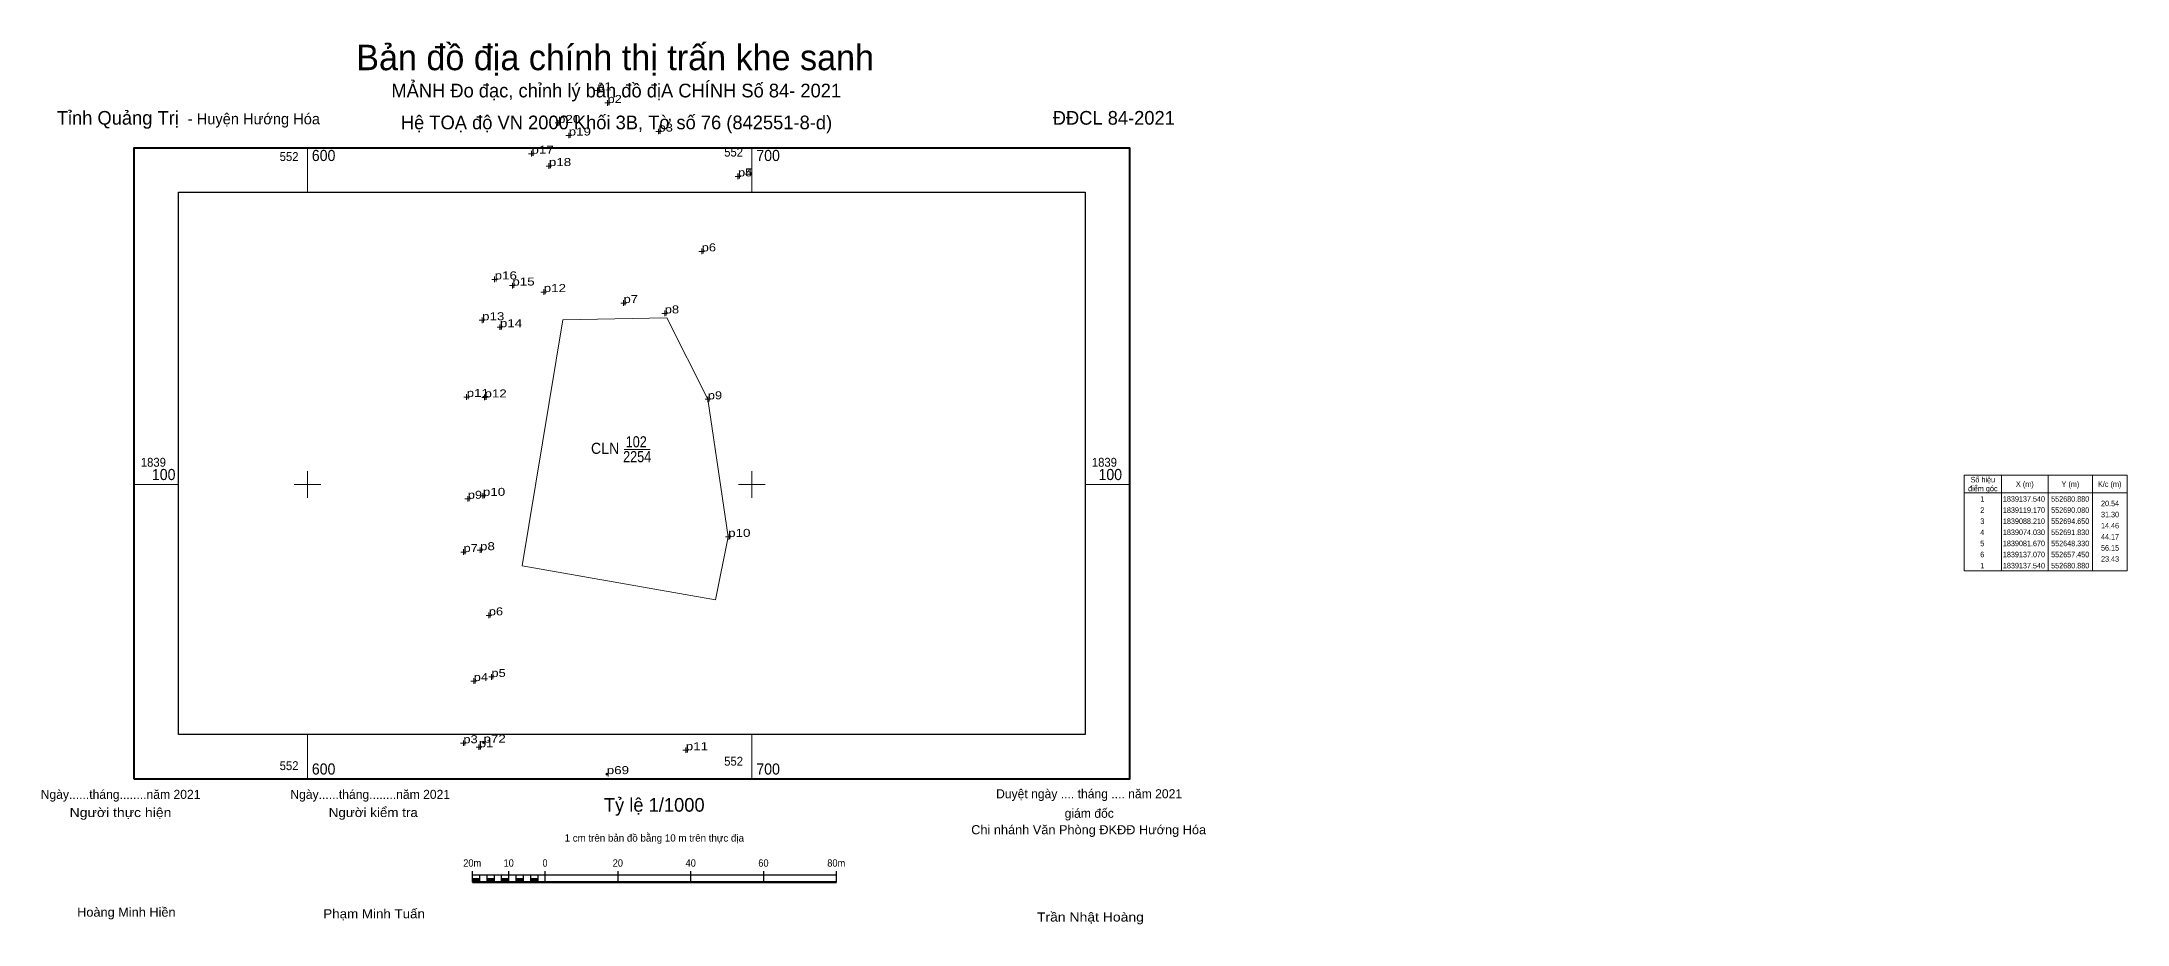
# Model space of a CAD drawing. Header units: metres. Extents: x 552193 to 553009, y 1838990 to 1839218.
# Drawn here: x 552540.2 to 553009.4, y 1839001 to 1839199.6 of the extents above; entities that cross this region are included whole.
import ezdxf
from ezdxf.enums import TextEntityAlignment as Align

# ---------------------------------------------------------------- set-up
doc = ezdxf.new("R2010")
doc.units = ezdxf.units.M
doc.header["$LTSCALE"] = 0.8
doc.header["$PDMODE"] = 32
doc.header["$PDSIZE"] = 0.4
for name, color, linetype, lineweight in [('10', 7, 'Continuous', 13), ('13', 7, 'Continuous', 13), ('2', 7, 'Continuous', 25), ('63', 7, 'Continuous', 13), ('7', 7, 'Continuous', 13)]:
    doc.layers.add(name, color=color, linetype=linetype, lineweight=lineweight)
doc.layers.add('12', color=7, linetype='Continuous')

msp = doc.modelspace()

# ---------------------------------------------------------------- hatches: boundary and pattern name
at = {"layer": '2'}
for points in [[(552637.14, 1839010.54), (552638.78, 1839010.54), (552638.78, 1839011.36), (552637.14, 1839011.36)], [(552640.42, 1839010.54), (552642.06, 1839010.54), (552642.06, 1839011.36), (552640.42, 1839011.36)], [(552643.7, 1839010.54), (552645.33, 1839010.54), (552645.33, 1839011.36), (552643.7, 1839011.36)], [(552646.97, 1839010.54), (552648.61, 1839010.54), (552648.61, 1839011.36), (552646.97, 1839011.36)], [(552650.25, 1839010.54), (552651.89, 1839010.54), (552651.89, 1839011.36), (552650.25, 1839011.36)]]:
    msp.add_hatch(color=256, dxfattribs=at).paths.add_polyline_path(points)

# ---------------------------------------------------------------- linework, layer by layer
at = {"layer": '10'}
msp.add_lwpolyline([(552680.88, 1839137.54), (552690.08, 1839119.17), (552694.65, 1839088.21), (552691.83, 1839074.03), (552648.33, 1839081.67), (552657.45, 1839137.07)], close=True, dxfattribs=at)
at = {"layer": '13'}
msp.add_line((552671.29, 1839107.84), (552677.11, 1839107.84), dxfattribs=at)
at = {"layer": '2'}
for p, q in [((552637.14, 1839010.54), (552637.14, 1839013)), ((552637.14, 1839012.18), (552719.04, 1839012.18)), ((552638.78, 1839010.54), (552638.78, 1839012.18)), ((552640.42, 1839010.54), (552640.42, 1839012.18)), ((552642.06, 1839010.54), (552642.06, 1839012.18)), ((552643.7, 1839010.54), (552643.7, 1839012.18)), ((552645.33, 1839010.54), (552645.33, 1839013)), ((552646.97, 1839010.54), (552646.97, 1839012.18)), ((552648.61, 1839010.54), (552648.61, 1839012.18)), ((552650.25, 1839010.54), (552650.25, 1839012.18)), ((552651.89, 1839010.54), (552651.89, 1839012.18)), ((552653.52, 1839010.54), (552653.52, 1839013)), ((552669.9, 1839010.54), (552669.9, 1839013)), ((552686.28, 1839010.54), (552686.28, 1839013)), ((552702.66, 1839010.54), (552702.66, 1839013)), ((552719.04, 1839010.54), (552719.04, 1839013))]:
    msp.add_line(p, q, dxfattribs=at)
at = {"layer": '2', "lineweight": 53}
msp.add_line((552637.14, 1839010.54), (552719.04, 1839010.54), dxfattribs=at)
at = {"layer": '2', "lineweight": 13}
for points in [[(552637.14, 1839010.54), (552638.78, 1839010.54), (552638.78, 1839011.36), (552637.14, 1839011.36)], [(552640.42, 1839010.54), (552642.06, 1839010.54), (552642.06, 1839011.36), (552640.42, 1839011.36)], [(552643.7, 1839010.54), (552645.33, 1839010.54), (552645.33, 1839011.36), (552643.7, 1839011.36)], [(552646.97, 1839010.54), (552648.61, 1839010.54), (552648.61, 1839011.36), (552646.97, 1839011.36)], [(552650.25, 1839010.54), (552651.89, 1839010.54), (552651.89, 1839011.36), (552650.25, 1839011.36)]]:
    msp.add_lwpolyline(points, close=True, dxfattribs=at)
at = {"layer": '63'}
for p, q in [((552600, 1839165.79), (552600, 1839175.79)), ((552700, 1839165.79), (552700, 1839175.79)), ((552561.02, 1839100), (552571.02, 1839100)), ((552597, 1839100), (552603, 1839100)), ((552600, 1839097), (552600, 1839103)), ((552697, 1839100), (552703, 1839100)), ((552700, 1839097), (552700, 1839103)), ((552774.98, 1839100), (552784.98, 1839100)), ((552981.13, 1839102.09), (552981.13, 1839080.59)), ((552991.63, 1839102.09), (552991.63, 1839080.59)), ((553001.63, 1839102.09), (553001.63, 1839080.59)), ((552972.73, 1839098.09), (553009.43, 1839098.09)), ((552600, 1839033.73), (552600, 1839043.73)), ((552700, 1839033.73), (552700, 1839043.73))]:
    msp.add_line(p, q, dxfattribs=at)
at = {"layer": '63', "lineweight": 40}
msp.add_lwpolyline([(552561.02, 1839033.73), (552561.02, 1839175.79), (552784.98, 1839175.79), (552784.98, 1839033.73)], close=True, dxfattribs=at)
at = {"layer": '63', "lineweight": 25}
msp.add_lwpolyline([(552571.02, 1839043.73), (552571.02, 1839165.79), (552774.98, 1839165.79), (552774.98, 1839043.73)], close=True, dxfattribs=at)
msp.add_lwpolyline([(552571.02, 1839043.73), (552571.02, 1839165.79), (552774.98, 1839165.79), (552774.98, 1839043.73)], close=True, dxfattribs=at)
msp.add_lwpolyline([(552571.02, 1839043.73), (552571.02, 1839165.79), (552774.98, 1839165.79), (552774.98, 1839043.73)], close=True, dxfattribs=at)
at = {"layer": '63'}
msp.add_lwpolyline([(552972.73, 1839102.09), (553009.43, 1839102.09), (553009.43, 1839080.59), (552972.73, 1839080.59)], close=True, dxfattribs=at)
at = {"layer": '7'}
for p, q in [((552665.87, 1839188.68), (552664.63, 1839188.68)), ((552665.25, 1839188.05), (552665.25, 1839189.3)), ((552668.14, 1839185.85), (552666.9, 1839185.85)), ((552667.52, 1839185.23), (552667.52, 1839186.48)), ((552657, 1839181.36), (552655.75, 1839181.36)), ((552656.38, 1839180.73), (552656.38, 1839181.98)), ((552659.41, 1839178.53), (552658.16, 1839178.53)), ((552658.78, 1839177.9), (552658.78, 1839179.15)), ((552679.63, 1839179.42), (552678.38, 1839179.42)), ((552679, 1839178.8), (552679, 1839180.04)), ((552651.02, 1839174.44), (552649.77, 1839174.44)), ((552650.4, 1839173.82), (552650.4, 1839175.07)), ((552654.94, 1839171.66), (552653.69, 1839171.66)), ((552654.32, 1839171.03), (552654.32, 1839172.28)), ((552697.5, 1839169.33), (552696.25, 1839169.33)), ((552697.51, 1839169.33), (552696.26, 1839169.33)), ((552696.87, 1839168.7), (552696.87, 1839169.95)), ((552696.88, 1839168.7), (552696.88, 1839169.95)), ((552689.34, 1839152.46), (552688.09, 1839152.46)), ((552688.71, 1839151.83), (552688.71, 1839153.08)), ((552642.74, 1839146.15), (552641.49, 1839146.15)), ((552642.12, 1839145.52), (552642.12, 1839146.77)), ((552646.74, 1839144.77), (552645.49, 1839144.77)), ((552646.11, 1839144.14), (552646.11, 1839145.39)), ((552653.79, 1839143.31), (552652.54, 1839143.31)), ((552653.16, 1839142.68), (552653.16, 1839143.93)), ((552671.76, 1839140.84), (552670.52, 1839140.84)), ((552671.14, 1839140.21), (552671.14, 1839141.46)), ((552639.91, 1839136.96), (552638.66, 1839136.96)), ((552639.29, 1839136.33), (552639.29, 1839137.58)), ((552681.02, 1839138.5), (552679.77, 1839138.5)), ((552680.39, 1839137.88), (552680.39, 1839139.13)), ((552643.92, 1839135.4), (552642.67, 1839135.4)), ((552643.3, 1839134.77), (552643.3, 1839136.02)), ((552636.44, 1839119.69), (552635.19, 1839119.69)), ((552635.82, 1839119.07), (552635.82, 1839120.31)), ((552640.45, 1839119.59), (552639.21, 1839119.59)), ((552639.83, 1839118.97), (552639.83, 1839120.22)), ((552690.71, 1839119.17), (552689.46, 1839119.17)), ((552690.08, 1839118.54), (552690.08, 1839119.79)), ((552636.7, 1839096.79), (552635.45, 1839096.79)), ((552636.08, 1839096.17), (552636.08, 1839097.41)), ((552640.11, 1839097.45), (552638.86, 1839097.45)), ((552639.48, 1839096.83), (552639.48, 1839098.08)), ((552635.74, 1839084.81), (552634.49, 1839084.81)), ((552635.12, 1839084.19), (552635.12, 1839085.44)), ((552639.45, 1839085.22), (552638.21, 1839085.22)), ((552638.83, 1839084.59), (552638.83, 1839085.84)), ((552695.27, 1839088.21), (552694.03, 1839088.21)), ((552694.65, 1839087.58), (552694.65, 1839088.83)), ((552641.43, 1839070.55), (552640.19, 1839070.55)), ((552640.81, 1839069.92), (552640.81, 1839071.17)), ((552637.41, 1839055.14), (552637.41, 1839056.39)), ((552642.03, 1839056.69), (552640.78, 1839056.69)), ((552641.41, 1839056.07), (552641.41, 1839057.31)), ((552638.04, 1839055.77), (552636.79, 1839055.77)), ((552635.09, 1839041.16), (552635.09, 1839042.41)), ((552635.72, 1839041.78), (552634.47, 1839041.78)), ((552639.22, 1839040.88), (552637.97, 1839040.88)), ((552638.59, 1839040.26), (552638.59, 1839041.51)), ((552685.74, 1839040.21), (552684.49, 1839040.21)), ((552685.12, 1839039.59), (552685.12, 1839040.83))]:
    msp.add_line(p, q, dxfattribs=at)
for p in [(552639.61, 1839041.91), (552667.34, 1839034.83)]:
    msp.add_point(p, dxfattribs=at)

# ---------------------------------------------------------------- texts
at = {"layer": '12'}
for s, width, p in [('p1', 1.2, (552665.25, 1839188.68)), ('p20', 1.25, (552656.38, 1839181.36)), ('p2', 1.2, (552667.52, 1839185.85)), ('p19', 1.25, (552658.78, 1839178.53)), ('p3', 1.2, (552679, 1839179.42)), ('p17', 1.25, (552650.4, 1839174.44)), ('p18', 1.25, (552654.32, 1839171.66)), ('p5', 1.2, (552696.87, 1839169.33)), ('p4', 1.2, (552696.88, 1839169.33)), ('p6', 1.2, (552688.71, 1839152.46)), ('p16', 1.25, (552642.12, 1839146.15)), ('p15', 1.25, (552646.11, 1839144.77)), ('p12', 1.25, (552653.16, 1839143.31)), ('p7', 1.2, (552671.14, 1839140.84)), ('p13', 1.25, (552639.29, 1839136.96)), ('p14', 1.25, (552643.3, 1839135.4)), ('p8', 1.2, (552680.4, 1839138.5)), ('p11', 1.25, (552635.82, 1839119.69)), ('p12', 1.25, (552639.83, 1839119.59)), ('p9', 1.2, (552690.08, 1839119.17)), ('p9', 1.2, (552636.08, 1839096.79)), ('p10', 1.25, (552639.48, 1839097.45)), ('p10', 1.25, (552694.65, 1839088.21)), ('p7', 1.2, (552635.12, 1839084.81)), ('p8', 1.25, (552638.83, 1839085.22)), ('p6', 1.2, (552640.81, 1839070.55)), ('p4', 1.2, (552637.42, 1839055.76)), ('p5', 1.2, (552641.4, 1839056.69)), ('p3', 1.2, (552635.09, 1839041.78)), ('p1', 1.2, (552638.59, 1839040.88)), ('p72', 1.25, (552639.61, 1839041.91)), ('p11', 1.25, (552685.12, 1839040.21)), ('p69', 1.25, (552667.34, 1839034.83))]:
    msp.add_text(s, height=1.8, dxfattribs=dict(at, width=width)).set_placement(p)
at = {"layer": '13'}
for s, width, p in [('CLN', 0.95, (552666.98, 1839106.9)), ('102', 0.85, (552673.98, 1839108.36)), ('2254', 0.85, (552674.19, 1839105.02))]:
    msp.add_text(s, height=2.5, dxfattribs=dict(at, width=width)).set_placement(p, align=Align.CENTER)
at = {"layer": '2'}
for s, height, p in [('Bản đồ địa chính thị trấn khe sanh', 5.74, (552669.23, 1839193.23)), ('MẢNH Đo đạc, chỉnh lý bản đồ địA CHÍNH Số 84- 2021', 3.08, (552669.48, 1839187.11)), ('Hệ TOẠ độ VN 2000 Khối 3B, Tờ số 76 (842551-8-d)', 3.08, (552669.54, 1839179.93)), ('Ngày......tháng........năm 2021', 2.04, (552557.97, 1839029.25)), ('Ngày......tháng........năm 2021', 2.04, (552614.13, 1839029.25)), ('Tỷ lệ 1/1000', 3.08, (552678.03, 1839026.37)), ('Duyệt ngày .... tháng .... năm 2021', 2.04, (552775.86, 1839029.39)), ('giám đốc', 2.04, (552775.9, 1839025)), ('1 cm trên bản đồ bằng 10 m trên thực địa', 1.64, (552678.04, 1839019.65))]:
    msp.add_text(s, height=height, dxfattribs=at).set_placement(p, align=Align.CENTER)
for s, height, p in [('Tỉnh Quảng Trị ', 3.078, (552543.62, 1839180.97)), ('- Huyện Hướng Hóa', 2.456, (552573.1, 1839181.05))]:
    msp.add_text(s, height=height, dxfattribs=at).set_placement(p)
msp.add_text('ĐĐCL 84-2021', height=3.08, dxfattribs=at).set_placement((552795.16, 1839180.97), align=Align.RIGHT)
for s, height, width, p in [('Người thực hiện', 2.047, 1.15, (552557.95, 1839025.17)), ('Người kiểm tra', 2.047, 1.1, (552614.82, 1839025.17)), ('Chi nhánh Văn Phòng ĐKĐĐ Hướng Hóa', 2.04, 1.05, (552775.76, 1839021.3)), ('20m', 1.638, 0.95, (552637.08, 1839014.01)), ('10', 1.638, 0.95, (552645.28, 1839014.01)), ('0', 1.64, 0.9, (552653.46, 1839014.01)), ('20', 1.638, 0.95, (552669.84, 1839014.01)), ('40', 1.638, 0.95, (552686.24, 1839014.01)), ('60', 1.638, 0.95, (552702.6, 1839014.01)), ('80m', 1.638, 0.95, (552718.98, 1839014.01)), ('Hoàng Minh Hiền', 2.04, 1.05, (552559.27, 1839002.75)), ('Phạm Minh Tuấn', 2.04, 1.1, (552615.01, 1839002.39)), ('Trần Nhật Hoàng', 2.04, 1.15, (552776.16, 1839001.65))]:
    msp.add_text(s, height=height, dxfattribs=dict(at, width=width)).set_placement(p, align=Align.CENTER)
at = {"layer": '63'}
for s, height, width, p in [('552', 2, 0.95, (552598, 1839172.79)), ('552', 2, 0.95, (552698, 1839173.79)), ('20.54', 1.25, 0.85, (553007.58, 1839095.12)), ('31.30', 1.25, 0.85, (553007.58, 1839092.62)), ('14.46', 1.25, 0.85, (553007.58, 1839090.12)), ('44.17', 1.25, 0.85, (553007.58, 1839087.62)), ('56.15', 1.25, 0.85, (553007.58, 1839085.12)), ('23.43', 1.25, 0.85, (553007.58, 1839082.62)), ('552', 2, 0.95, (552598, 1839035.73)), ('552', 2, 0.95, (552698, 1839036.73))]:
    msp.add_text(s, height=height, dxfattribs=dict(at, width=width)).set_placement(p, align=Align.RIGHT)
at = {"layer": '63', "width": 0.95}
for s, height, p in [('600', 2.5, (552601, 1839172.79)), ('700', 2.5, (552701, 1839172.79)), ('1839', 2, (552562.52, 1839104)), ('1839', 2, (552562.52, 1839104)), ('100', 2.5, (552565.02, 1839101)), ('1839', 2, (552776.48, 1839104)), ('1839', 2, (552776.48, 1839104)), ('100', 2.5, (552777.98, 1839101)), ('600', 2.5, (552601, 1839034.73)), ('700', 2.5, (552701, 1839034.73))]:
    msp.add_text(s, height=height, dxfattribs=at).set_placement(p)
at = {"layer": '63'}
for s, width, p in [('điểm góc', 0.9, (552976.93, 1839098.47)), ('Số hiệu', 0.85, (552976.93, 1839100.47)), ('X (m)', 0.95, (552986.38, 1839099.47)), ('Y (m)', 0.95, (552996.64, 1839099.47)), ('K/c (m)', 0.95, (553005.47, 1839099.47)), (' 2', 0.85, (552976.58, 1839093.62)), (' 1', 0.75, (552976.58, 1839096.12)), ('1839137.540', 0.85, (552986.18, 1839096.12)), ('1839119.170', 0.85, (552986.18, 1839093.62)), ('552680.880', 0.85, (552996.58, 1839096.12)), ('552690.080', 0.85, (552996.58, 1839093.62)), (' 4', 0.85, (552976.58, 1839088.62)), (' 3', 0.8, (552976.57, 1839091.12)), ('1839088.210', 0.85, (552986.18, 1839091.12)), ('1839074.030', 0.85, (552986.18, 1839088.62)), ('552694.650', 0.85, (552996.58, 1839091.12)), ('552691.830', 0.85, (552996.58, 1839088.62)), (' 5', 0.8, (552976.58, 1839086.12)), (' 6', 0.85, (552976.58, 1839083.62)), ('1839081.670', 0.85, (552986.18, 1839086.12)), ('1839137.070', 0.85, (552986.18, 1839083.62)), ('552648.330', 0.85, (552996.58, 1839086.12)), ('552657.450', 0.85, (552996.58, 1839083.62)), (' 1', 0.75, (552976.58, 1839081.12)), ('1839137.540', 0.85, (552986.18, 1839081.12)), ('552680.880', 0.85, (552996.58, 1839081.12))]:
    msp.add_text(s, height=1.25, dxfattribs=dict(at, width=width)).set_placement(p, align=Align.CENTER)

doc.saveas('drawing.dxf')
